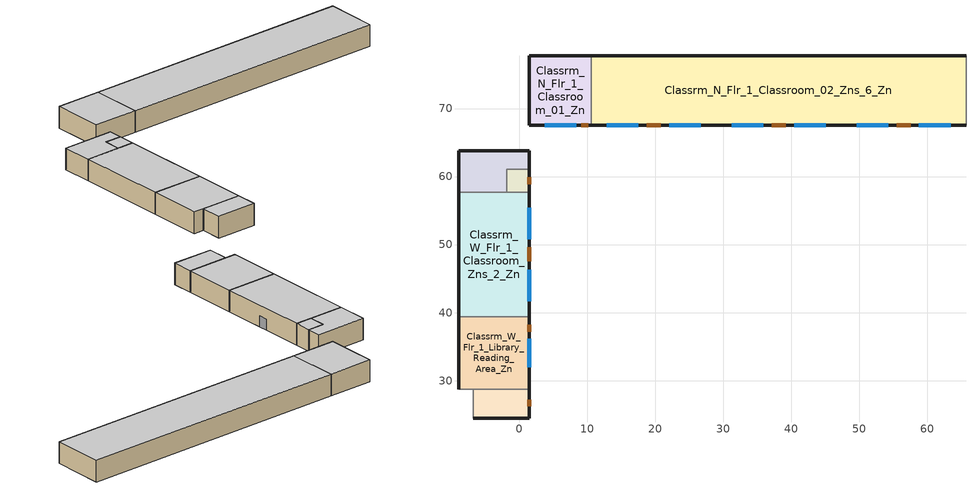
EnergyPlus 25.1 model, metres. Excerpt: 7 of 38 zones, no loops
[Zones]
Classrm_N_Flr_1_Classroom_01_Zn
 floor ground (srf1 Base_CZ12-SlabOnOrBelowGradeF073): 10.64,77.77 10.64,67.56 1.52,67.56 1.52,77.77 z0
 wall outside (ExtWall_MetalFramed_NonRes): 10.64,67.56 1.52,67.56 1.52,77.77 10.64,77.77 z0:4.27
 wall to Classrm_N_Flr_1_Classroom_02_Zns_6_Zn (IntWall_MetalFramed): 10.64,77.77 10.64,67.56 z0:4.27
 window (FixedWindow_NonRes): 8.39,67.56 3.77,67.56 z0.94:2.62
 door (ExtOpaqueDoorU070): 10.14,67.56 9.12,67.56 z0:2.23
 ceiling to Classrm_N_Flr_2_Classroom_02_Zn (IntFloor Reversed): 10.64,67.56 10.64,77.77 1.52,77.77 1.52,67.56 z4.27
Classrm_N_Flr_1_Classroom_02_Zns_6_Zn
 floor ground (srf59 Base_CZ12-SlabOnOrBelowGradeF073): 65.71,77.77 65.71,67.56 10.64,67.56 10.64,77.77 z0
 wall outside (ExtWall_MetalFramed_NonRes): 10.64,77.77 65.71,77.77 / 65.71,67.56 10.64,67.56 z0:4.27
 wall to Classrm_N_Flr_1_Office_LT_250_sf_Zn (IntWall_MetalFramed): 65.71,77.77 65.71,67.56 z0:4.27
 window (FixedWindow_NonRes): 17.55,67.56 12.9,67.56 / 26.73,67.56 22.08,67.56 / 35.91,67.56 31.26,67.56 / 45.09,67.56 40.44,67.56 / 54.27,67.56 49.62,67.56 / 63.45,67.56 58.8,67.56 z0.94:2.62
 door (ExtOpaqueDoorU070): 20.84,67.56 18.8,67.56 / 39.2,67.56 37.15,67.56 / 57.56,67.56 55.51,67.56 z0:2.23
 ceiling to Classrm_N_Flr_2_Classroom_01_Zns_6_Zn (IntFloor Reversed): 65.71,67.56 65.71,77.77 10.64,77.77 10.64,67.56 z4.27
Classrm_W_Flr_1_Classroom_Zns_2_Zn
 floor ground (srf96 Base_CZ12-SlabOnOrBelowGradeF073): 1.52,57.71 1.52,39.4 -8.9,39.4 -8.9,57.71 z0
 wall outside (ExtWall_MetalFramed_NonRes): -8.9,39.4 -8.9,57.71 z0:4.27; 1.52,57.71,4.27 1.52,57.71,0 1.52,49.58,0 1.52,49.58,2.23 1.52,47.54,2.23 1.52,47.54,0 1.52,39.4,0 1.52,39.4,4.27
 wall to Classrm_W_Flr_1_Library_Reading_Area_Zn (IntWall_MetalFramed): 1.52,39.4 -8.9,39.4 z0:4.27
 wall to Classrm_W_Flr_1_EMT_01_Zn (IntWall_MetalFramed): -1.83,57.71 1.52,57.71 z0:4.27
 wall to Classrm_W_Flr_1_Restroom_Zn (IntWall_MetalFramed): -8.9,57.71 -1.83,57.71 z0:4.27
 window (FixedWindow_NonRes): 1.52,46.3 1.52,41.66 / 1.52,55.45 1.52,50.82 z0.96:2.67
 door (ExtOpaqueDoorU070): 1.52,49.58 1.52,47.54 z0:2.23
 ceiling to Classrm_W_Flr_2_Classroom_01_Zns_3_Zn (IntFloor Reversed): 1.52,39.4 1.52,57.71 -8.9,57.71 -8.9,39.4 z4.27
Classrm_W_Flr_1_EMT_01_Zn
 floor ground (srf24 Base_CZ12-SlabOnOrBelowGradeF073): 1.52,61.07 1.52,57.71 -1.83,57.71 -1.83,61.07 z0
 wall outside (ExtWall_MetalFramed_NonRes): 1.52,61.07 1.52,57.71 z0:4.27
 wall to Classrm_W_Flr_1_Restroom_Zn (IntWall_MetalFramed): -1.83,57.71 -1.83,61.07 1.52,61.07 z0:4.27
 door (ExtOpaqueDoorU070): 1.52,59.9 1.52,58.88 z0:2.13
 ceiling to Classrm_W_Flr_2_IDF_Room_Zn (IntFloor Reversed): 1.52,57.71 1.52,61.07 -1.83,61.07 -1.83,57.71 z4.27
Classrm_W_Flr_1_Library_Reading_Area_Zn
 floor ground (srf101 Base_CZ12-SlabOnOrBelowGradeF073): 1.52,39.4 1.52,28.73 -8.9,28.73 -8.9,39.4 z0
 wall outside (ExtWall_MetalFramed_NonRes): 1.52,39.4 1.52,28.73 / -8.9,28.73 -8.9,39.4 z0:4.27
 wall to Classrm_W_Flr_1_EMT_02_Zn (IntWall_MetalFramed): -6.77,28.73 -8.9,28.73 z0:4.27
 wall to Classrm_W_Flr_1_Storage_General_Zn (IntWall_MetalFramed): 1.52,28.73 -6.77,28.73 z0:4.27
 window (FixedWindow_NonRes): 1.52,36.17 1.52,31.96 z1.46:2.13
 door (ExtOpaqueDoorU070): 1.52,38.18 1.52,37.16 z0:2.23
 ceiling to Classrm_W_Flr_2_Classroom_01_Zns_3_Zn (IntFloor Reversed): 1.52,28.73 1.52,39.4 -8.9,39.4 -8.9,28.73 z4.27
Classrm_W_Flr_1_Restroom_Zn
 floor ground (srf29 Base_CZ12-SlabOnOrBelowGradeF073): 1.52,63.81 1.52,61.07 -1.83,61.07 -1.83,57.71 -8.9,57.71 -8.9,63.81 z0
 wall outside (ExtWall_MetalFramed_NonRes): -8.9,57.71 -8.9,63.81 1.52,63.81 1.52,61.07 z0:4.27
 ceiling to Classrm_W_Flr_2_Restroom_Zn (IntFloor Reversed): -1.83,57.71 -1.83,61.07 1.52,61.07 1.52,63.81 -8.9,63.81 -8.9,57.71 z4.27
Classrm_W_Flr_1_Storage_General_Zn
 floor ground (srf50 Base_CZ12-SlabOnOrBelowGradeF073): 1.52,28.73 1.52,24.46 -6.77,24.46 -6.77,28.73 z0
 wall outside (ExtWall_MetalFramed_NonRes): 1.52,28.73 1.52,24.46 -6.77,24.46 z0:4.27
 wall to Classrm_W_Flr_1_EMT_02_Zn (IntWall_MetalFramed): -6.77,24.46 -6.77,28.73 z0:4.27
 door (ExtOpaqueDoorU070): 1.52,27.22 1.52,26.2 z0:2.23
 ceiling to Classrm_W_Flr_2_Classroom_02_Zn (IntFloor Reversed): 1.52,24.46 1.52,28.73 -6.77,28.73 -6.77,24.46 z4.27
[Building]
SchoolK8: North Axis {deg}=0; Loads Convergence Tolerance Value {W}=0.5; Temperature Convergence Tolerance Value {deltaC}=0.5; Solar Distribution=FullExterior; Maximum Number of Warmup Days=50
[Site:Location]
PASO ROBLES: Latitude {deg}=38.58; Longitude {deg}=-121.49; Time Zone {hr}=-8; Elevation {m}=246.888
[SizingPeriod:DesignDay] Day of Month=21; Day Type=SummerDesignDay; Dry-Bulb Temperature Range Modifier Type=DefaultMultipliers; Humidity Condition Type=WetBulb; Barometric Pressure {Pa}=98388; Wind Speed {m/s}=2.1; Wind Direction {deg}=210; Rain Indicator=No; Snow Indicator=No; Daylight Saving Time Indicator=No; Solar Model Indicator=ASHRAETau
Name | Month | Maximum Dry-Bulb Temperature {C} | Daily Dry-Bulb Temperature Range {deltaC} | Wetbulb or DewPoint at Maximum Dry-Bulb {C} | ASHRAE Clear Sky Optical Depth for Beam Irradiance (taub) | ASHRAE Clear Sky Optical Depth for Diffuse Irradiance (taud)
PASO ROBLES  August .4% Condns DB=>MCWB | 8 | 41.3 | 21.2 | 20.6 | 0.339 | 2.474
PASO ROBLES  July .4% Condns DB=>MCWB | 7 | 41.3 | 20.7 | 20.4 | 0.362 | 2.43
PASO ROBLES  June .4% Condns DB=>MCWB | 6 | 40.1 | 20.3 | 19.7 | 0.34 | 2.464
PASO ROBLES  November .4% Condns DB=>MCWB | 11 | 28.7 | 16.1 | 14.6 | 0.308 | 2.54
[Site:WaterMainsTemperature]
Calculation Method=Schedule; Temperature Schedule=WaterMainCZ04
[Material] Thermal Absorptance=0.9; Solar Absorptance=0.7
Name | Roughness | Thickness {m} | Conductivity {W/m-K} | Density {kg/m3} | Specific Heat {J/kg-K} | Visible Absorptance
Air - Metal Wall Framing - 16 or 24 in. OC | Smooth | 0.1397 | 1.22017 | 1.28148 | 1004.832 | 0.7
ExtWall_MetalFramed_NonRes Insulation | Smooth | 0.0047498 | 0.0230188 | 16.0185 | 1130.436 | 0.7
Gypsum Board - 5/8 in. | MediumRough | 0.016002 | 0.158656 | 640.739 | 1130.436 | 0.8
Stucco - 7/8 in. | MediumRough | 0.022352 | 0.700948 | 1855.1 | 837.36 | 0.8
Concrete - 140 lb/ft3 - 4 in. | MediumRough | 0.1016 | 1.9514 | 2239.06 | 921.096 | 0.8
Carpet - 3/4 in. | Smooth | 0.01905 | 0.0455183 | 288.332 | 1381.644 | 0.8
Metal Deck - 1/16 in. | MediumRough | 0.0015875 | 45.3452 | 7820.53 | 502.416 | 0.8
[Material:NoMass]
ExtOpaqueDoorU070 Material: Roughness=MediumSmooth; Thermal Resistance {m2-K/W}=0.101893; Thermal Absorptance=0.9; Solar Absorptance=0.7; Visible Absorptance=0.7
[WindowMaterial:SimpleGlazingSystem]
FixedWindow_NonRes Material: U-Factor {W/m2-K}=3.46828; Solar Heat Gain Coefficient=0.4282; Visible Transmittance=0.42
[Construction]
FixedWindow_NonRes: FixedWindow_NonRes Material
IntWall_MetalFramed: Gypsum Board - 5/8 in., Air - Metal Wall Framing - 16 or 24 in. OC, Gypsum Board - 5/8 in.
ExtWall_MetalFramed_NonRes: Stucco - 7/8 in., ExtWall_MetalFramed_NonRes Insulation, Air - Metal Wall Framing - 16 or 24 in. OC, Gypsum Board - 5/8 in.
ExtOpaqueDoorU070: ExtOpaqueDoorU070 Material
IntFloor Reversed: Carpet - 3/4 in., Concrete - 140 lb/ft3 - 4 in., Metal Deck - 1/16 in.
[CONSTRUCTION:FFACTORGROUNDFLOOR] FFactor=1.26344
Name | Area | PerimeterExposed
srf1 Base_CZ12-SlabOnOrBelowGradeF073 | 93.0563 | 28.43784
srf101 Base_CZ12-SlabOnOrBelowGradeF073 | 111.206 | 21.3362
srf24 Base_CZ12-SlabOnOrBelowGradeF073 | 11.2413 | 3.3528
srf29 Base_CZ12-SlabOnOrBelowGradeF073 | 52.3044 | 19.26336
srf50 Base_CZ12-SlabOnOrBelowGradeF073 | 35.3775 | 12.55776
srf59 Base_CZ12-SlabOnOrBelowGradeF073 | 562.383 | 110.154
srf96 Base_CZ12-SlabOnOrBelowGradeF073 | 190.891 | 36.6248
[DAYLIGHTING:CONTROLS] Lighting Control Type=Continuous; Minimum Input Power Fraction for Continuous or ContinuousOff Dimming Control=0.1; Minimum Light Output Fraction for Continuous or ContinuousOff Dimming Control=0.1; Number of Stepped Control Steps=1; Probability Lighting will be Reset When Needed in Manual Stepped Control=1; Glare Calculation Azimuth Angle of View Direction Clockwise from Zone yAxis=0
Name | Zone or Space | Glare Calculation Daylighting Reference Point | Daylighting Reference Point 1 | Fraction of Lights Controlled by Reference Point 1 | Illuminance Setpoint at Reference Point 1 | Daylighting Reference Point 2 | Fraction of Lights Controlled by Reference Point 2 | Illuminance Setpoint at Reference Point 2
Classrm N_Flr 1_Classroom-01_Zn DaylightingControls | Classrm_N_Flr_1_Classroom_01_Zn | Daylighting Control 1 | Daylighting Control 1 | 0.203518 | 412.5 | Daylighting Control 2 | 0.203518 | 550
Classrm N_Flr 1_Classroom-02 Zns 6_Zn DaylightingControls | Classrm_N_Flr_1_Classroom_02_Zns_6_Zn | Daylighting Control 5 | Daylighting Control 5 | 0.202882 | 412.5 | Daylighting Control 6 | 0.202882 | 550
Classrm W_Flr 1_Classroom Zns 2_Zn DaylightingControls | Classrm_W_Flr_1_Classroom_Zns_2_Zn | Daylighting Control 11 | Daylighting Control 11 | 0.205379 | 412.5 | Daylighting Control 12 | 0.204406 | 550
Classrm W_Flr 1_Library - Reading Area_Zn DaylightingControls | Classrm_W_Flr_1_Library_Reading_Area_Zn | Daylighting Control 15 | Daylighting Control 15 | 0.121588 | 487.5 | Daylighting Control 16 | 0.121588 | 650
[Zone] Type=1; Multiplier=1; Ceiling Height {m}=autocalculate; Volume {m3}=autocalculate; Part of Total Floor Area=Yes
Name | Floor Area {m2}
Classrm_W_Flr_1_EMT_01_Zn | 11.2422
Classrm_W_Flr_1_Restroom_Zn | 52.309
Classrm_W_Flr_1_Storage_General_Zn | 35.3812
Classrm_N_Flr_1_Classroom_01_Zn | 93.0656
Classrm_N_Flr_1_Classroom_02_Zns_6_Zn | 562.438
Classrm_W_Flr_1_Classroom_Zns_2_Zn | 190.91
Classrm_W_Flr_1_Library_Reading_Area_Zn | 111.217
[People]
People_Classrm_W_Flr_1_Library_Reading_Area_Zn: Zone or ZoneList or Space or SpaceList=Classrm_W_Flr_1_Library_Reading_Area_Zn; Number of People Schedule=SchoolK8ClassroomOccupancy; Number of People Calculation Method=People/Area; People per Floor Area {person/m2}=0.215278; Fraction Radiant=0.3; Sensible Heat Fraction=autocalculate; Activity Level Schedule=FunctionalAreaPeopleActivityLevel; Carbon Dioxide Generation Rate {m3/s-W}=3.82e-08; Enable ASHRAE 55 Comfort Warnings=No; Mean Radiant Temperature Calculation Type=EnclosureAveraged; Clothing Insulation Calculation Method=ClothingInsulationSchedule; Cold Stress Temperature Threshold {C}=15.56; Heat Stress Temperature Threshold {C}=30
[Lights]
Lights_Classrm_W_Flr_1_Library_Reading_Area_Zn: Zone or ZoneList or Space or SpaceList=Classrm_W_Flr_1_Library_Reading_Area_Zn; Schedule=SchoolK8ClassroomLights; Design Level Calculation Method=Watts/Area; Watts per Floor Area {W/m2}=11.8403; Return Air Fraction=0; Fraction Radiant=0.58; Fraction Visible=0; Fraction Replaceable=1; Return Air Fraction Calculated from Plenum Temperature=No; Return Air Fraction Function of Plenum Temperature Coefficient 1=0; Return Air Fraction Function of Plenum Temperature Coefficient 2 {1/K}=0
[ElectricEquipment]
Equip_Classrm_W_Flr_1_Library_Reading_Area_Zn: Zone or ZoneList or Space or SpaceList=Classrm_W_Flr_1_Library_Reading_Area_Zn; Schedule=SchoolK8ClassroomElecEquipment; Design Level Calculation Method=Watts/Area; Watts per Floor Area {W/m2}=16.1459; Fraction Latent=0; Fraction Radiant=0.2; Fraction Lost=0
[ZoneInfiltration:DesignFlowRate] Schedule=SchoolK8ClassroomInfiltration; Design Flow Rate Calculation Method=Flow/ExteriorWallArea; Flow Rate per Exterior Surface Area {m3/s-m2}=0.00173736; Constant Term Coefficient=1; Temperature Term Coefficient=0; Velocity Term Coefficient=0.224052; Velocity Squared Term Coefficient=0; Density Basis=Outdoor
Name | Zone or ZoneList or Space or SpaceList
Infil_Classrm_W_Flr_1_EMT_01_Zn | Classrm_W_Flr_1_EMT_01_Zn
Infil_Classrm_W_Flr_1_Restroom_Zn | Classrm_W_Flr_1_Restroom_Zn
Infil_Classrm_W_Flr_1_Storage_General_Zn | Classrm_W_Flr_1_Storage_General_Zn
Infil_Classrm_N_Flr_1_Classroom_01_Zn | Classrm_N_Flr_1_Classroom_01_Zn
Infil_Classrm_N_Flr_1_Classroom_02_Zns_6_Zn | Classrm_N_Flr_1_Classroom_02_Zns_6_Zn
Infil_Classrm_W_Flr_1_Classroom_Zns_2_Zn | Classrm_W_Flr_1_Classroom_Zns_2_Zn
Infil_Classrm_W_Flr_1_Library_Reading_Area_Zn | Classrm_W_Flr_1_Library_Reading_Area_Zn
[Exterior:Lights] Control Option=AstronomicalClock
Name | Schedule | Design Level {W}
ExtLights_Motion_SchoolK8 | SchoolK8ExtLightingMotionCtrl | 717.642
ExtLights_NonMotion_SchoolK8 | SchoolK8ExtLightingNonMotionCtrl | 9012.84
[Exterior:FuelEquipment]
Elevator_SchoolK8: Fuel Use Type=Electricity; Schedule=SchoolK8Elevator; Design Level {W}=60000
[Schedule:Day:Hourly]
FunctionalAreaPeopleActivityLevelWD; FunctionalAreaPeopleActivityLevelSat; FunctionalAreaPeopleActivityLevelSun: 131.9, 131.9, 131.9, 131.9, 131.9, 131.9, 131.9, 131.9, 131.9, 131.9, 131.9, 131.9, 131.9, 131.9, 131.9, 131.9, 131.9, 131.9, 131.9, 131.9, 131.9, 131.9, 131.9, 131.9
SchoolK8ClassroomOccupancyWD: 0, 0, 0, 0, 0, 0, 0, 0.05, 0.75, 0.9, 0.9, 0.8, 0.8, 0.8, 0.8, 0.45, 0.15, 0.05, 0.15, 0.2, 0.2, 0.1, 0, 0
SchoolK8ClassroomOccupancySat: 0, 0, 0, 0, 0, 0, 0, 0, 0.1, 0.1, 0.1, 0.1, 0.1, 0, 0, 0, 0, 0, 0, 0, 0, 0, 0, 0
SchoolK8ClassroomOccupancySun: 0, 0, 0, 0, 0, 0, 0, 0, 0, 0, 0, 0, 0, 0, 0, 0, 0, 0, 0, 0, 0, 0, 0, 0
SchoolK8ClassroomLightsWD: 0.05, 0.05, 0.05, 0.05, 0.05, 0.05, 0.05, 0.3, 0.6, 0.65, 0.65, 0.65, 0.55, 0.55, 0.55, 0.5, 0.35, 0.35, 0.35, 0.35, 0.35, 0.3, 0.05, 0.05
SchoolK8ClassroomLightsSat; SchoolK8ClassroomElecEquipmentSat: 0.05, 0.05, 0.05, 0.05, 0.05, 0.05, 0.05, 0.05, 0.15, 0.15, 0.15, 0.15, 0.15, 0.05, 0.05, 0.05, 0.05, 0.05, 0.05, 0.05, 0.05, 0.05, 0.05, 0.05
SchoolK8ClassroomLightsSun; SchoolK8ClassroomElecEquipmentSun: 0.05, 0.05, 0.05, 0.05, 0.05, 0.05, 0.05, 0.05, 0.05, 0.05, 0.05, 0.05, 0.05, 0.05, 0.05, 0.05, 0.05, 0.05, 0.05, 0.05, 0.05, 0.05, 0.05, 0.05
SchoolK8ClassroomElecEquipmentWD: 0.05, 0.05, 0.05, 0.05, 0.05, 0.05, 0.05, 0.3, 0.85, 0.95, 0.95, 0.95, 0.8, 0.8, 0.8, 0.7, 0.5, 0.5, 0.35, 0.35, 0.35, 0.3, 0.05, 0.05
SchoolK8ClassroomInfiltrationWD: 1, 1, 1, 1, 1, 1, 1, 0.25, 0.25, 0.25, 0.25, 0.25, 0.25, 0.25, 0.25, 0.25, 1, 1, 1, 1, 1, 1, 1, 1
SchoolK8ClassroomInfiltrationSat; SchoolK8ClassroomInfiltrationSun; SchoolK8ExtLightingNonMotionCtrlWD; SchoolK8ExtLightingNonMotionCtrlSat; SchoolK8ExtLightingNonMotionCtrlSun: 1, 1, 1, 1, 1, 1, 1, 1, 1, 1, 1, 1, 1, 1, 1, 1, 1, 1, 1, 1, 1, 1, 1, 1
SchoolK8ElevatorWD: 0.12, 0.12, 0.12, 0.12, 0.12, 0.2, 0.4, 0.5, 0.5, 0.35, 0.15, 0.15, 0.15, 0.15, 0.15, 0.15, 0.35, 0.5, 0.5, 0.4, 0.4, 0.3, 0.2, 0.12
SchoolK8ElevatorSat; SchoolK8ElevatorSun; SchoolK8ElevatorWinter: 0.12, 0.12, 0.12, 0.12, 0.12, 0.12, 0.12, 0.12, 0.12, 0.12, 0.12, 0.12, 0.12, 0.12, 0.12, 0.12, 0.12, 0.12, 0.12, 0.12, 0.12, 0.12, 0.12, 0.12
SchoolK8ExtLightingMotionCtrlWD: 0, 0, 0, 0, 0, 1, 1, 1, 1, 1, 1, 1, 1, 1, 1, 1, 1, 1, 1, 1, 1, 1, 0, 0
SchoolK8ExtLightingMotionCtrlSat; SchoolK8ExtLightingMotionCtrlSun: 0, 0, 0, 0, 0, 1, 1, 1, 1, 1, 1, 1, 1, 1, 1, 1, 1, 1, 1, 1, 1, 1, 1, 1
SchoolK8ElevatorSummer: 0.5, 0.5, 0.5, 0.5, 0.5, 0.5, 0.5, 0.5, 0.5, 0.5, 0.5, 0.5, 0.5, 0.5, 0.5, 0.5, 0.5, 0.5, 0.5, 0.5, 0.5, 0.5, 0.5, 0.5
[Schedule:Week:Daily]
FunctionalAreaPeopleActivityLevelWk: FunctionalAreaPeopleActivityLevelSun, FunctionalAreaPeopleActivityLevelWD, FunctionalAreaPeopleActivityLevelWD, FunctionalAreaPeopleActivityLevelWD, FunctionalAreaPeopleActivityLevelWD, FunctionalAreaPeopleActivityLevelWD, FunctionalAreaPeopleActivityLevelSat, FunctionalAreaPeopleActivityLevelSun, FunctionalAreaPeopleActivityLevelWD, FunctionalAreaPeopleActivityLevelWD, FunctionalAreaPeopleActivityLevelSun, FunctionalAreaPeopleActivityLevelSun
SchoolK8ClassroomElecEquipmentWk: SchoolK8ClassroomElecEquipmentSun, SchoolK8ClassroomElecEquipmentWD, SchoolK8ClassroomElecEquipmentWD, SchoolK8ClassroomElecEquipmentWD, SchoolK8ClassroomElecEquipmentWD, SchoolK8ClassroomElecEquipmentWD, SchoolK8ClassroomElecEquipmentSat, SchoolK8ClassroomElecEquipmentSun, SchoolK8ClassroomElecEquipmentWD, SchoolK8ClassroomElecEquipmentWD, SchoolK8ClassroomElecEquipmentSun, SchoolK8ClassroomElecEquipmentSun
SchoolK8ClassroomInfiltrationWk: SchoolK8ClassroomInfiltrationSun, SchoolK8ClassroomInfiltrationWD, SchoolK8ClassroomInfiltrationWD, SchoolK8ClassroomInfiltrationWD, SchoolK8ClassroomInfiltrationWD, SchoolK8ClassroomInfiltrationWD, SchoolK8ClassroomInfiltrationSat, SchoolK8ClassroomInfiltrationSun, SchoolK8ClassroomInfiltrationWD, SchoolK8ClassroomInfiltrationWD, SchoolK8ClassroomInfiltrationSun, SchoolK8ClassroomInfiltrationSun
SchoolK8ClassroomLightsWk: SchoolK8ClassroomLightsSun, SchoolK8ClassroomLightsWD, SchoolK8ClassroomLightsWD, SchoolK8ClassroomLightsWD, SchoolK8ClassroomLightsWD, SchoolK8ClassroomLightsWD, SchoolK8ClassroomLightsSat, SchoolK8ClassroomLightsSun, SchoolK8ClassroomLightsWD, SchoolK8ClassroomLightsWD, SchoolK8ClassroomLightsSun, SchoolK8ClassroomLightsSun
SchoolK8ClassroomOccupancyWk: SchoolK8ClassroomOccupancySun, SchoolK8ClassroomOccupancyWD, SchoolK8ClassroomOccupancyWD, SchoolK8ClassroomOccupancyWD, SchoolK8ClassroomOccupancyWD, SchoolK8ClassroomOccupancyWD, SchoolK8ClassroomOccupancySat, SchoolK8ClassroomOccupancySun, SchoolK8ClassroomOccupancyWD, SchoolK8ClassroomOccupancyWD, SchoolK8ClassroomOccupancySun, SchoolK8ClassroomOccupancySun
SchoolK8ElevatorWk: SchoolK8ElevatorSun, SchoolK8ElevatorWD, SchoolK8ElevatorWD, SchoolK8ElevatorWD, SchoolK8ElevatorWD, SchoolK8ElevatorWD, SchoolK8ElevatorSat, SchoolK8ElevatorSun, SchoolK8ElevatorSummer, SchoolK8ElevatorWinter, SchoolK8ElevatorSun, SchoolK8ElevatorSun
SchoolK8ExtLightingMotionCtrlWk: SchoolK8ExtLightingMotionCtrlSun, SchoolK8ExtLightingMotionCtrlWD, SchoolK8ExtLightingMotionCtrlWD, SchoolK8ExtLightingMotionCtrlWD, SchoolK8ExtLightingMotionCtrlWD, SchoolK8ExtLightingMotionCtrlWD, SchoolK8ExtLightingMotionCtrlSat, SchoolK8ExtLightingMotionCtrlSun, SchoolK8ExtLightingMotionCtrlWD, SchoolK8ExtLightingMotionCtrlWD, SchoolK8ExtLightingMotionCtrlSun, SchoolK8ExtLightingMotionCtrlSun
SchoolK8ExtLightingNonMotionCtrlWk: SchoolK8ExtLightingNonMotionCtrlSun, SchoolK8ExtLightingNonMotionCtrlWD, SchoolK8ExtLightingNonMotionCtrlWD, SchoolK8ExtLightingNonMotionCtrlWD, SchoolK8ExtLightingNonMotionCtrlWD, SchoolK8ExtLightingNonMotionCtrlWD, SchoolK8ExtLightingNonMotionCtrlSat, SchoolK8ExtLightingNonMotionCtrlSun, SchoolK8ExtLightingNonMotionCtrlWD, SchoolK8ExtLightingNonMotionCtrlWD, SchoolK8ExtLightingNonMotionCtrlSun, SchoolK8ExtLightingNonMotionCtrlSun
[Schedule:Year]
FunctionalAreaPeopleActivityLevel: FunctionalAreaPeopleActivityLevelWk, 1, 1, 12, 31
SchoolK8ClassroomElecEquipment: SchoolK8ClassroomElecEquipmentWk, 1, 1, 12, 31
SchoolK8ClassroomInfiltration: SchoolK8ClassroomInfiltrationWk, 1, 1, 12, 31
SchoolK8ClassroomLights: SchoolK8ClassroomLightsWk, 1, 1, 12, 31
SchoolK8ClassroomOccupancy: SchoolK8ClassroomOccupancyWk, 1, 1, 12, 31
SchoolK8Elevator: SchoolK8ElevatorWk, 1, 1, 12, 31
SchoolK8ExtLightingMotionCtrl: SchoolK8ExtLightingMotionCtrlWk, 1, 1, 12, 31
SchoolK8ExtLightingNonMotionCtrl: SchoolK8ExtLightingNonMotionCtrlWk, 1, 1, 12, 31
[Schedule:Compact]
WaterMainCZ04: Through: 1/31, For: AllDays, Until: 24:00, 11.5, Through: 2/28, For: AllDays, Until: 24:00, 11.61, Through: 3/31, For: AllDays, Until: 24:00, 11.89, Through: 4/30, For: AllDays, Until: 24:00, 12.56, Through: 5/31, For: AllDays, Until: 24:00, 12.5, Through: 6/30, For: AllDays, Until: 24:00, 14.28, Through: 7/31, For: AllDays, Until: 24:00, 14.67, Through: 8/31, For: AllDays, Until: 24:00, 15.17, Through: 9/30, For: AllDays, Until: 24:00, 15.17, Through: 10/31, For: AllDays, Until: 24:00, 15.5, Through: 11/30, For: AllDays, Until: 24:00, 13.89, Through: 12/31, For: AllDays, Until: 24:00, 12.11
